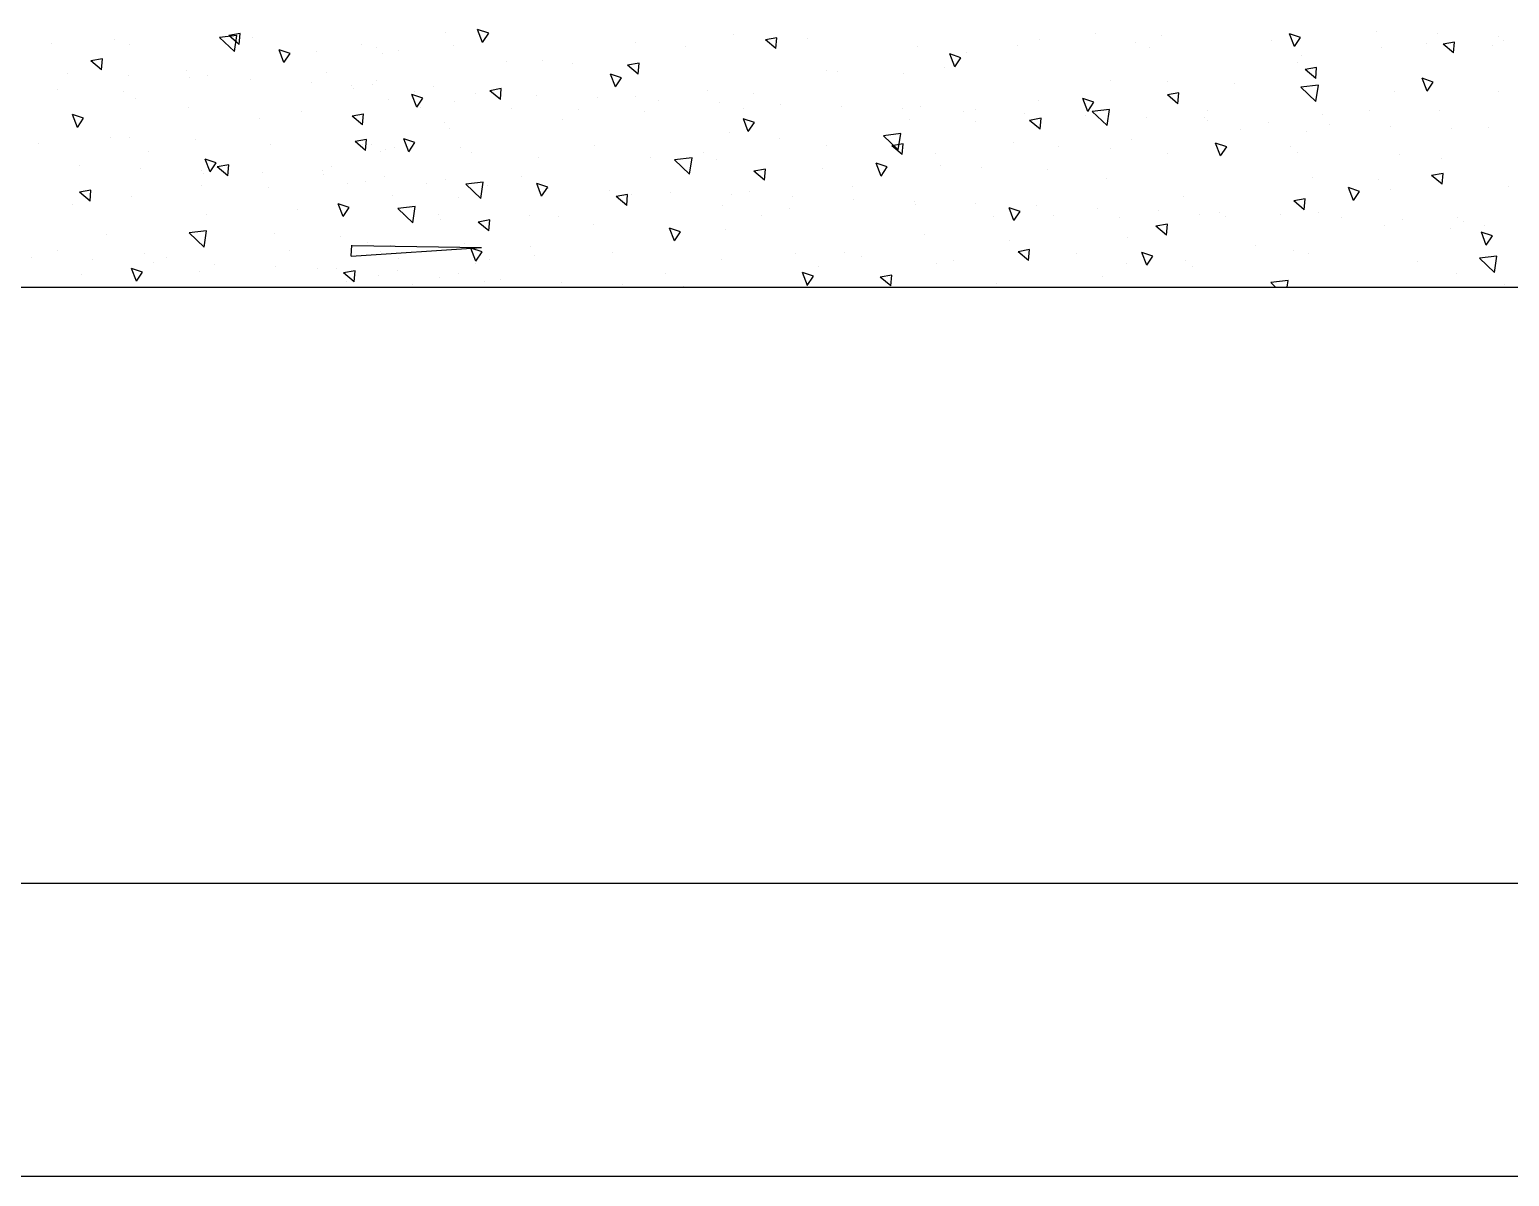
# Model space of a CAD drawing. Header units: millimetres. Extents: x 2905 to 24764, y 2030 to 17488.
# Drawn here: x 5041 to 7667, y 2030 to 4066 of the extents above; entities that cross this region are included whole.
import ezdxf

# ---------------------------------------------------------------- set-up
doc = ezdxf.new("R2010")
doc.units = ezdxf.units.MM
doc.layers.get('DEFPOINTS').update_dxf_attribs({"color": 140})
doc.layers.add('냉각탑_form', color=1, linetype='Continuous')

msp = doc.modelspace()

# ---------------------------------------------------------------- linework, layer by layer
at = {"color": 8, "linetype": 'Continuous'}
for p, q in [((5191.9, 4048.8), (5191.9, 4048.8)), ((5408.5, 4055.7), (5377.6, 4052.1)), ((5404, 4026.8), (5377.6, 4052.1)), ((5414.6, 4059.1), (5394.2, 4055.4)), ((5412.8, 4039.7), (5394.2, 4055.4)), ((5404, 4026.8), (5408.5, 4055.7)), ((5412.8, 4039.7), (5414.5, 4059.2)), ((5436.5, 4052.1), (5436.5, 4052.1)), ((5778.6, 4061.2), (5778.6, 4061.2)), ((5844.5, 4043.2), (5835.7, 4066)), ((5855.4, 4059.4), (5835.7, 4066)), ((5844.5, 4043.2), (5855.4, 4059.4)), ((5848.2, 4051.2), (5848.2, 4051.2)), ((6289.5, 4057.5), (6289.5, 4057.5)), ((6366.9, 4051.5), (6346.5, 4047.7)), ((6365.2, 4032.1), (6346.5, 4047.8)), ((6365.2, 4032.1), (6366.9, 4051.5)), ((6421.6, 4049.3), (6421.6, 4049.3)), ((6833.3, 4048.3), (6833.3, 4048.3)), ((6932.4, 4059.9), (6932.4, 4059.9)), ((7049.9, 4055.8), (7049.9, 4055.8)), ((7245, 4047.3), (7245, 4047.3)), ((7285.1, 4035.8), (7276.3, 4058.6)), ((7296, 4052), (7276.3, 4058.6)), ((7285.1, 4035.8), (7296, 4052)), ((7431.7, 4062.3), (7431.7, 4062.3)), ((7540, 4058.4), (7540, 4058.4)), ((7648.2, 4054.4), (7648.2, 4054.4)), ((7656.6, 4046.4), (7656.6, 4046.4)), ((5079.4, 4041.4), (5079.4, 4041.4)), ((5218.8, 4039.7), (5218.8, 4039.7)), ((5492.1, 4007.3), (5483.3, 4030.1)), ((5502.9, 4023.5), (5483.3, 4030.1)), ((5492, 4007.3), (5502.9, 4023.5)), ((5549.1, 4027.8), (5549.1, 4027.8)), ((5630.5, 4038.7), (5630.5, 4038.7)), ((5655.7, 4034.9), (5655.7, 4034.9)), ((5666.6, 4023.6), (5666.6, 4023.6)), ((5695.9, 4029.6), (5695.9, 4029.6)), ((5792.2, 4037.8), (5792.2, 4037.8)), ((6115.8, 4043.4), (6115.8, 4043.4)), ((6203.8, 4036.8), (6203.8, 4036.8)), ((6615.5, 4035.8), (6615.5, 4035.8)), ((6682.7, 3999.9), (6673.9, 4022.7)), ((6693.5, 4016.1), (6673.9, 4022.7)), ((6703, 4025.6), (6703, 4025.6)), ((6793.4, 4038.3), (6793.4, 4038.3)), ((7003.3, 4043.6), (7003.3, 4043.6)), ((7027.2, 4034.9), (7027.2, 4034.9)), ((7298.3, 4020.6), (7298.3, 4020.6)), ((7438.9, 4033.9), (7438.9, 4033.9)), ((7519.6, 4042.1), (7519.6, 4042.1)), ((7569.3, 4043.8), (7548.9, 4040.1)), ((7567.6, 4024.5), (7548.9, 4040.1)), ((7567.6, 4024.5), (7569.3, 4043.9)), ((7637.1, 4038), (7637.1, 4038)), ((5170, 4014), (5149.6, 4010.2)), ((5168.3, 3994.6), (5149.6, 4010.3)), ((5168.3, 3994.6), (5170, 4014)), ((5319.6, 3993.5), (5319.6, 3993.5)), ((5886.3, 4010), (5886.3, 4010)), ((5950.7, 4011.9), (5950.7, 4011.9)), ((6003.8, 4005.8), (6003.8, 4005.8)), ((6122.4, 4006.4), (6102, 4002.6)), ((6120.7, 3987), (6102, 4002.7)), ((6120.7, 3987), (6122.4, 4006.4)), ((6454.7, 3992.8), (6454.7, 3992.8)), ((6473.5, 3992.2), (6473.5, 3992.2)), ((6664.5, 3998), (6664.5, 3998)), ((6682.6, 3999.9), (6693.5, 4016.1)), ((7290.2, 4007.9), (7290.2, 4007.9)), ((7324.7, 3998.7), (7304.3, 3995)), ((7323, 3979.3), (7304.3, 3995)), ((7323, 3979.3), (7324.7, 3998.8)), ((5108.6, 3988.4), (5108.6, 3988.4)), ((5216.8, 3984.4), (5216.8, 3984.4)), ((5325.1, 3980.5), (5325.1, 3980.5)), ((5357.1, 3984.1), (5357.1, 3984.1)), ((5433.3, 3976.5), (5433.3, 3976.5)), ((5541.5, 3972.5), (5541.5, 3972.5)), ((5566.9, 3989.3), (5566.9, 3989.3)), ((5612, 3966.3), (5612, 3966.3)), ((5649.7, 3968.6), (5649.7, 3968.6)), ((5656.8, 3975.7), (5656.8, 3975.7)), ((6080.2, 3964.1), (6071.5, 3986.9)), ((6091.1, 3980.3), (6071.5, 3986.9)), ((6080.2, 3964.1), (6091.1, 3980.3)), ((6591, 3988), (6591, 3988)), ((6959.6, 3975), (6959.6, 3975)), ((7060.7, 3974.4), (7060.7, 3974.4)), ((7178.2, 3970.2), (7178.2, 3970.2)), ((7327.8, 3967.4), (7296.9, 3963.8)), ((7323.3, 3938.5), (7327.8, 3967.4)), ((7520.8, 3956.7), (7512.1, 3979.5)), ((7531.7, 3972.9), (7512.1, 3979.5)), ((7520.8, 3956.7), (7531.7, 3972.9)), ((5090.1, 3960), (5090.1, 3960)), ((5207.6, 3955.9), (5207.6, 3955.9)), ((5228.2, 3943.8), (5228.2, 3943.8)), ((5616.2, 3960.7), (5616.2, 3960.7)), ((5677.3, 3942.2), (5677.3, 3942.2)), ((5727.8, 3928.2), (5719.1, 3951)), ((5738.7, 3944.4), (5719.1, 3951)), ((5724.4, 3956.7), (5724.4, 3956.7)), ((5727.8, 3928.2), (5738.7, 3944.4)), ((5758, 3964.6), (5758, 3964.6)), ((5832.7, 3952.8), (5832.7, 3952.8)), ((5877.8, 3961.3), (5857.4, 3957.5)), ((5876.1, 3941.9), (5857.4, 3957.5)), ((5876.1, 3941.9), (5877.8, 3961.3)), ((5940.9, 3948.8), (5940.9, 3948.8)), ((6049.1, 3944.9), (6049.1, 3944.9)), ((6116, 3947.2), (6116, 3947.2)), ((6157.4, 3940.9), (6157.4, 3940.9)), ((6244, 3957.9), (6244, 3957.9)), ((6325.8, 3952.5), (6325.8, 3952.5)), ((6831.2, 3940.1), (6831.2, 3940.1)), ((6918.4, 3920.8), (6909.7, 3943.6)), ((6929.3, 3937), (6909.7, 3943.6)), ((7080.2, 3953.6), (7059.8, 3949.9)), ((7078.5, 3934.2), (7059.8, 3949.9)), ((7078.5, 3934.2), (7080.2, 3953.7)), ((7323.3, 3938.5), (7296.9, 3963.8)), ((7463.6, 3955.9), (7463.6, 3955.9)), ((7647.9, 3956.6), (7647.9, 3956.6)), ((5136.3, 3908.6), (5116.6, 3915.2)), ((5125.4, 3892.4), (5116.7, 3915.1)), ((5322.7, 3928), (5322.7, 3928)), ((5523.3, 3920.8), (5523.3, 3920.8)), ((5633.3, 3916.1), (5612.9, 3912.4)), ((5631.5, 3896.8), (5633.2, 3916.2)), ((5734.4, 3927), (5734.4, 3927)), ((5794.8, 3938.1), (5794.8, 3938.1)), ((5896.1, 3926.1), (5896.1, 3926.1)), ((6014.5, 3924.4), (6014.5, 3924.4)), ((6132, 3920.3), (6132, 3920.3)), ((6265.6, 3937), (6265.6, 3937)), ((6307.8, 3925.1), (6307.8, 3925.1)), ((6373.8, 3933), (6373.8, 3933)), ((6482.1, 3929.1), (6482.1, 3929.1)), ((6590.3, 3925.1), (6590.3, 3925.1)), ((6620.9, 3929.5), (6620.9, 3929.5)), ((6698.5, 3921.2), (6698.5, 3921.2)), ((6719.5, 3924.1), (6719.5, 3924.1)), ((6806.7, 3917.2), (6806.7, 3917.2)), ((6915, 3913.2), (6915, 3913.2)), ((6918.4, 3920.8), (6929.3, 3937)), ((6957.3, 3924.3), (6926.4, 3920.7)), ((6952.8, 3895.4), (6926.4, 3920.7)), ((6952.8, 3895.4), (6957.2, 3924.3)), ((7131.2, 3923.2), (7131.2, 3923.2)), ((7334.7, 3915.6), (7334.7, 3915.6)), ((7418.4, 3922.3), (7418.4, 3922.3)), ((7542.9, 3922.2), (7542.9, 3922.2)), ((5125.4, 3892.4), (5136.3, 3908.6)), ((5447.9, 3908), (5447.9, 3908)), ((5631.5, 3896.8), (5612.9, 3912.4)), ((5777.3, 3901.7), (5777.3, 3901.7)), ((5785.1, 3890.2), (5785.1, 3890.2)), ((5987.1, 3906.9), (5987.1, 3906.9)), ((6326.9, 3901.2), (6307.2, 3907.8)), ((6316, 3885), (6307.3, 3907.7)), ((6316, 3885), (6326.9, 3901.2)), ((6601.7, 3906.7), (6601.7, 3906.7)), ((6719.2, 3902.5), (6719.2, 3902.5)), ((6835.6, 3908.5), (6815.2, 3904.7)), ((6833.9, 3889.1), (6815.2, 3904.8)), ((6833.9, 3889.1), (6835.6, 3908.5)), ((7023.2, 3909.3), (7023.2, 3909.3)), ((7124.8, 3910.3), (7124.8, 3910.3)), ((7131.4, 3905.3), (7131.4, 3905.3)), ((7188.9, 3888.9), (7188.9, 3888.9)), ((7239.7, 3901.4), (7239.7, 3901.4)), ((7347.9, 3897.4), (7347.9, 3897.4)), ((7456.1, 3893.5), (7456.1, 3893.5)), ((7564.4, 3889.5), (7564.4, 3889.5)), ((7629.7, 3892.6), (7629.7, 3892.6)), ((5057.3, 3863.5), (5057.3, 3863.5)), ((5184.5, 3875.2), (5184.5, 3875.2)), ((5218.3, 3874.5), (5218.3, 3874.5)), ((5335.8, 3870.4), (5335.8, 3870.4)), ((5469, 3862.5), (5469, 3862.5)), ((5638.7, 3871), (5618.3, 3867.3)), ((5637, 3851.6), (5618.3, 3867.3)), ((5630.7, 3861.6), (5630.7, 3861.6)), ((5637, 3851.6), (5638.7, 3871.1)), ((5648.3, 3861.3), (5648.3, 3861.3)), ((5713.6, 3849.1), (5704.8, 3871.9)), ((5724.5, 3865.3), (5704.8, 3871.9)), ((5713.6, 3849.1), (5724.5, 3865.3)), ((6042.4, 3860.6), (6042.4, 3860.6)), ((6282.1, 3883.9), (6282.1, 3883.9)), ((6372.3, 3872.4), (6372.3, 3872.4)), ((6586.7, 3881.2), (6555.9, 3877.6)), ((6582.3, 3852.3), (6555.9, 3877.6)), ((6591.1, 3863.4), (6570.7, 3859.6)), ((6582.2, 3852.3), (6586.7, 3881.2)), ((6589.4, 3844), (6591.1, 3863.4)), ((6786.1, 3864.8), (6786.1, 3864.8)), ((6995.9, 3870), (6995.9, 3870)), ((7154.2, 3841.7), (7145.4, 3864.5)), ((7165.1, 3857.9), (7145.4, 3864.5)), ((7306.4, 3884.7), (7306.4, 3884.7)), ((5251.3, 3850.1), (5251.3, 3850.1)), ((5361.2, 3813.3), (5352.4, 3836)), ((5372, 3829.5), (5352.4, 3836)), ((5663, 3849.1), (5663, 3849.1)), ((5673, 3852.6), (5673, 3852.6)), ((5688.5, 3856.1), (5688.5, 3856.1)), ((5805.5, 3856.7), (5805.5, 3856.7)), ((5824.7, 3848.1), (5824.7, 3848.1)), ((5943.4, 3838.3), (5943.4, 3838.3)), ((6142.7, 3838.9), (6142.7, 3838.9)), ((6216.2, 3838.1), (6185.3, 3834.5)), ((6211.7, 3809.2), (6185.3, 3834.5)), ((6211.7, 3809.1), (6216.2, 3838.1)), ((6236.4, 3847.2), (6236.4, 3847.2)), ((6260.2, 3834.8), (6260.2, 3834.8)), ((6454.1, 3859.7), (6454.1, 3859.7)), ((6589.4, 3844), (6570.7, 3859.7)), ((6648.1, 3846.2), (6648.1, 3846.2)), ((6865.8, 3858.7), (6865.8, 3858.7)), ((6959.5, 3854.6), (6959.5, 3854.6)), ((7059.8, 3845.3), (7059.8, 3845.3)), ((7154.2, 3841.7), (7165.1, 3857.9)), ((7277.5, 3857.7), (7277.5, 3857.7)), ((7291, 3847), (7291, 3847)), ((7471.5, 3844.3), (7471.5, 3844.3)), ((7546.7, 3836.8), (7546.7, 3836.8)), ((5129.4, 3824.1), (5129.4, 3824.1)), ((5237.6, 3820.2), (5237.6, 3820.2)), ((5345.9, 3816.2), (5345.9, 3816.2)), ((5349.8, 3810.5), (5349.8, 3810.5)), ((5361.1, 3813.3), (5372, 3829.5)), ((5394.2, 3825.9), (5373.8, 3822.2)), ((5392.4, 3806.5), (5373.8, 3822.2)), ((5392.4, 3806.5), (5394.1, 3826)), ((5454.1, 3812.3), (5454.1, 3812.3)), ((5559.6, 3815.8), (5559.6, 3815.8)), ((5562.3, 3808.3), (5562.3, 3808.3)), ((5576.1, 3822.4), (5576.1, 3822.4)), ((6346.5, 3818.3), (6326.1, 3814.5)), ((6344.8, 3798.9), (6326.1, 3814.6)), ((6344.8, 3798.9), (6346.5, 3818.3)), ((6447.4, 3819.2), (6447.4, 3819.2)), ((6551.8, 3805.9), (6543, 3828.6)), ((6562.6, 3822.1), (6543, 3828.6)), ((6551.7, 3805.9), (6562.6, 3822.1)), ((6657.2, 3824.5), (6657.2, 3824.5)), ((6729.9, 3821.1), (6729.9, 3821.1)), ((6847.4, 3817), (6847.4, 3817)), ((7548.9, 3810.6), (7528.5, 3806.9)), ((7547.2, 3791.3), (7548.9, 3810.7)), ((5346.6, 3789), (5346.6, 3789)), ((5464.1, 3784.8), (5464.1, 3784.8)), ((5604.7, 3792.8), (5604.7, 3792.8)), ((5637, 3796.5), (5637, 3796.5)), ((5670.6, 3804.4), (5670.6, 3804.4)), ((5745.3, 3792.5), (5745.3, 3792.5)), ((5778.8, 3800.4), (5778.8, 3800.4)), ((5845.7, 3795), (5814.8, 3791.4)), ((5841.2, 3766.1), (5814.8, 3791.4)), ((5841.2, 3766), (5845.7, 3795)), ((5853.5, 3788.6), (5853.5, 3788.6)), ((5913.3, 3804.6), (5913.3, 3804.6)), ((5949.3, 3770), (5940.6, 3792.8)), ((5960.2, 3786.2), (5940.6, 3792.8)), ((5949.3, 3770), (5960.2, 3786.2)), ((5961.7, 3784.6), (5961.7, 3784.6)), ((6500.5, 3786.9), (6500.5, 3786.9)), ((6952.3, 3801.5), (6952.3, 3801.5)), ((7317.1, 3803.3), (7317.1, 3803.3)), ((7389.9, 3762.6), (7381.2, 3785.4)), ((7400.8, 3778.8), (7381.2, 3785.4)), ((7434.6, 3799.2), (7434.6, 3799.2)), ((7456.2, 3782.4), (7456.2, 3782.4)), ((7547.2, 3791.3), (7528.5, 3806.9)), ((7666, 3787.6), (7666, 3787.6)), ((5149.6, 3780.8), (5129.2, 3777.1)), ((5147.9, 3761.4), (5129.2, 3777.1)), ((5147.9, 3761.4), (5149.6, 3780.9)), ((5220.9, 3770.2), (5220.9, 3770.2)), ((5596.9, 3734.2), (5588.2, 3756.9)), ((5607.8, 3750.3), (5588.2, 3756.9)), ((5683.8, 3771.2), (5683.8, 3771.2)), ((5801.3, 3767), (5801.3, 3767)), ((6069.9, 3780.7), (6069.9, 3780.7)), ((6102, 3773.2), (6081.6, 3769.4)), ((6100.3, 3753.8), (6081.6, 3769.5)), ((6100.3, 3753.8), (6102, 3773.2)), ((6108.7, 3773.7), (6108.7, 3773.7)), ((6178.2, 3776.7), (6178.2, 3776.7)), ((6286.4, 3772.7), (6286.4, 3772.7)), ((6318.5, 3778.9), (6318.5, 3778.9)), ((6394.6, 3768.8), (6394.6, 3768.8)), ((6502.9, 3764.8), (6502.9, 3764.8)), ((6611.1, 3760.9), (6611.1, 3760.9)), ((6613.5, 3755.9), (6613.5, 3755.9)), ((6719.3, 3756.9), (6719.3, 3756.9)), ((7087.7, 3769.1), (7087.7, 3769.1)), ((7304.3, 3765.5), (7283.9, 3761.8)), ((7302.6, 3746.1), (7283.9, 3761.8)), ((7302.6, 3746.1), (7304.3, 3765.6)), ((7389.9, 3762.6), (7400.8, 3778.8)), ((5117.1, 3754.7), (5117.1, 3754.7)), ((5355.2, 3738.4), (5355.2, 3738.4)), ((5515.9, 3747.2), (5515.9, 3747.2)), ((5596.9, 3734.2), (5607.8, 3750.3)), ((5725.2, 3751.9), (5694.3, 3748.3)), ((5720.7, 3722.9), (5694.3, 3748.3)), ((5704.3, 3736.9), (5704.3, 3736.9)), ((5720.7, 3722.9), (5725.2, 3751.9)), ((5766.9, 3737.4), (5766.9, 3737.4)), ((5928.6, 3736.4), (5928.6, 3736.4)), ((5979.7, 3733.3), (5979.7, 3733.3)), ((6271, 3753.4), (6271, 3753.4)), ((6340.3, 3735.5), (6340.3, 3735.5)), ((6388.5, 3749.2), (6388.5, 3749.2)), ((6752, 3734.5), (6752, 3734.5)), ((6787.5, 3726.8), (6778.8, 3749.5)), ((6798.4, 3742.9), (6778.8, 3749.5)), ((6787.5, 3726.8), (6798.4, 3742.9)), ((6827.6, 3753), (6827.6, 3753)), ((6858.2, 3735.6), (6858.2, 3735.6)), ((6935.8, 3749), (6935.8, 3749)), ((6975.7, 3731.5), (6975.7, 3731.5)), ((7044, 3745.1), (7044, 3745.1)), ((7117.5, 3736.8), (7117.5, 3736.8)), ((7152.2, 3741.1), (7152.2, 3741.1)), ((7163.7, 3733.6), (7163.7, 3733.6)), ((7260.5, 3737.2), (7260.5, 3737.2)), ((7327.3, 3742), (7327.3, 3742)), ((7368.7, 3733.2), (7368.7, 3733.2)), ((7476.9, 3729.3), (7476.9, 3729.3)), ((7575.4, 3732.6), (7575.4, 3732.6)), ((5354.7, 3708.7), (5323.8, 3705.2)), ((5350.2, 3679.8), (5323.8, 3705.2)), ((5350.2, 3679.8), (5354.6, 3708.8)), ((5474.8, 3703.4), (5474.8, 3703.4)), ((5769.9, 3728.1), (5769.9, 3728.1)), ((5857.4, 3728.1), (5837, 3724.3)), ((5855.7, 3708.7), (5837, 3724.3)), ((5855.7, 3708.7), (5857.4, 3728.1)), ((6041.5, 3719.1), (6041.5, 3719.1)), ((6196, 3707.1), (6176.3, 3713.7)), ((6185.1, 3690.9), (6176.4, 3713.7)), ((6185.1, 3690.9), (6196, 3707.1)), ((6274.8, 3710.3), (6274.8, 3710.3)), ((7059.8, 3720.4), (7039.4, 3716.7)), ((7058.1, 3701), (7039.4, 3716.7)), ((7058.1, 3701), (7059.8, 3720.5)), ((7445.3, 3717.8), (7445.3, 3717.8)), ((7562.9, 3713.7), (7562.9, 3713.7)), ((7585.2, 3725.3), (7585.2, 3725.3)), ((7636.6, 3699.7), (7616.9, 3706.3)), ((7625.7, 3683.5), (7617, 3706.3)), ((7622.4, 3719), (7622.4, 3719)), ((5177.2, 3701.7), (5177.2, 3701.7)), ((5592.3, 3699.3), (5592.3, 3699.3)), ((5611.1, 3663.6), (5612.8, 3683)), ((5611.1, 3663.6), (5842.5, 3679.2)), ((5612.9, 3682.9), (5842.5, 3679.2)), ((5641, 3687.8), (5641, 3687.8)), ((5681.2, 3682.5), (5681.2, 3682.5)), ((5812, 3685.6), (5812, 3685.6)), ((5832.7, 3655.1), (5823.9, 3677.8)), ((5843.6, 3671.2), (5823.9, 3677.8)), ((5929.5, 3681.5), (5929.5, 3681.5)), ((6628.7, 3701.3), (6628.7, 3701.3)), ((6778.8, 3691.2), (6778.8, 3691.2)), ((6988.6, 3696.5), (6988.6, 3696.5)), ((7215.9, 3683.5), (7215.9, 3683.5)), ((7625.7, 3683.5), (7636.6, 3699.7)), ((5044.1, 3661.2), (5044.1, 3661.2)), ((5089.9, 3673.9), (5089.9, 3673.9)), ((5152.3, 3657.2), (5152.3, 3657.2)), ((5245.4, 3669.2), (5245.4, 3669.2)), ((5260.5, 3653.3), (5260.5, 3653.3)), ((5283.9, 3660.5), (5283.9, 3660.5)), ((5501.6, 3672.9), (5501.6, 3672.9)), ((5663.3, 3672), (5663.3, 3672)), ((5695.5, 3659.5), (5695.5, 3659.5)), ((5832.6, 3651.4), (5832.6, 3651.4)), ((5832.7, 3655.1), (5843.6, 3671.2)), ((5857.2, 3658.5), (5857.2, 3658.5)), ((5936.1, 3664.8), (5936.1, 3664.8)), ((6075, 3671), (6075, 3671)), ((6268.9, 3657.6), (6268.9, 3657.6)), ((6399.2, 3667.9), (6399.2, 3667.9)), ((6486.7, 3670.1), (6486.7, 3670.1)), ((6516.7, 3663.7), (6516.7, 3663.7)), ((6649.9, 3650.9), (6649.9, 3650.9)), ((6680.6, 3656.6), (6680.6, 3656.6)), ((6815.2, 3675.3), (6794.8, 3671.5)), ((6813.5, 3655.9), (6794.8, 3671.6)), ((6813.5, 3655.9), (6815.2, 3675.4)), ((6898.3, 3669.1), (6898.3, 3669.1)), ((7023.3, 3647.7), (7014.5, 3670.4)), ((7034.2, 3663.8), (7014.5, 3670.4)), ((7023.3, 3647.7), (7034.2, 3663.8)), ((7092.3, 3655.7), (7092.3, 3655.7)), ((7283.6, 3673.5), (7283.6, 3673.5)), ((7310, 3668.1), (7310, 3668.1)), ((7504, 3654.7), (7504, 3654.7)), ((7644.5, 3663.5), (7613.6, 3659.9)), ((7640, 3634.6), (7613.6, 3659.9)), ((7640, 3634.6), (7644.5, 3663.5)), ((5133.3, 3631.6), (5133.3, 3631.6)), ((5230.3, 3619.2), (5221.5, 3642)), ((5241.1, 3635.4), (5221.5, 3642)), ((5230.2, 3619.2), (5241.1, 3635.4)), ((5342.5, 3637), (5342.5, 3637)), ((5368.8, 3649.3), (5368.8, 3649.3)), ((5477, 3645.4), (5477, 3645.4)), ((5552.3, 3642.2), (5552.3, 3642.2)), ((5585.2, 3641.4), (5585.2, 3641.4)), ((5618.3, 3637.8), (5597.9, 3634.1)), ((5616.6, 3618.4), (5597.9, 3634.1)), ((5616.6, 3618.4), (5618.3, 3637.9)), ((5659.9, 3629.5), (5659.9, 3629.5)), ((5693.5, 3637.4), (5693.5, 3637.4)), ((5768.1, 3625.6), (5768.1, 3625.6)), ((5801.7, 3633.5), (5801.7, 3633.5)), ((6169.8, 3633.6), (6169.8, 3633.6)), ((6420.9, 3611.8), (6412.1, 3634.6)), ((6431.7, 3628), (6412.1, 3634.6)), ((6420.8, 3611.8), (6431.7, 3628)), ((6440.1, 3645.7), (6440.1, 3645.7)), ((6570.7, 3630.2), (6550.3, 3626.4)), ((6569, 3610.8), (6550.3, 3626.5)), ((6569, 3610.8), (6570.7, 3630.2)), ((6944.9, 3627.9), (6944.9, 3627.9)), ((6986.4, 3650.1), (6986.4, 3650.1)), ((7103.9, 3645.9), (7103.9, 3645.9)), ((7573.6, 3632.3), (7573.6, 3632.3)), ((5603, 3617.9), (5603, 3617.9)), ((5720.5, 3613.8), (5720.5, 3613.8)), ((5847.3, 3619.2), (5847.3, 3619.2)), ((5876.4, 3621.6), (5876.4, 3621.6)), ((5984.6, 3617.7), (5984.6, 3617.7)), ((6092.8, 3613.7), (6092.8, 3613.7)), ((6201.1, 3609.8), (6201.1, 3609.8)), ((6757, 3615.8), (6757, 3615.8)), ((7274, 3620.4), (7243.1, 3616.8)), ((7251.7, 3608.6), (7243.1, 3616.8)), ((7272.1, 3608.6), (7274, 3620.4)), ((7448.9, 3608.8), (7448.9, 3608.8)), ((7658.7, 3614), (7658.7, 3614))]:
    msp.add_line(p, q, dxfattribs=at)
at = {"color": 8}
msp.add_line((4843.3, 3608.6), (12743.3, 3608.6), dxfattribs=at)
at = {"layer": 'DEFPOINTS'}
msp.add_line((24764.4, 2030), (2905.2, 2030), dxfattribs=at)
at = {"layer": '냉각탑_form'}
msp.add_line((3425.6, 2550.5), (24243.9, 2550.5), dxfattribs=at)

doc.saveas('drawing.dxf')
